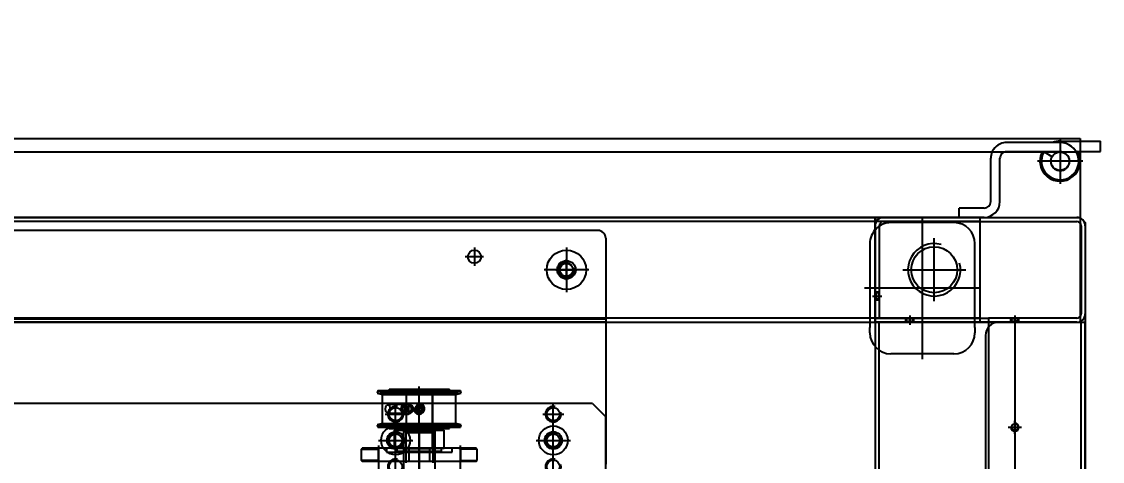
# Model space of a CAD drawing. Header units: inches. Extents: x 0 to 77285, y -118 to 40065.
# Drawn here: x 16660.3 to 17071.6, y 26152.5 to 26320.1 of the extents above; entities that cross this region are included whole.
import ezdxf

# ---------------------------------------------------------------- set-up
doc = ezdxf.new("R2010")
doc.units = ezdxf.units.IN
doc.header["$LTSCALE"] = 5
doc.header["$MEASUREMENT"] = 0
doc.layers.add('A', color=8, linetype='Continuous')
doc.styles.add('SCI', font='')
doc.styles.get('SCI').set_extended_font_data('Gulim')
doc.dimstyles.new('SCH', dxfattribs={"dimtxt": 2.5, "dimasz": 2, "dimexe": 1.25, "dimexo": 0.625, "dimtad": 1, "dimdec": 8, "dimtxsty": 'SCI', "dimcen": 2.5, "dimclrd": 4, "dimclre": 4, "dimclrt": 7, "dimadec": 8, "dimazin": 2, "dimtfac": 1, "dimtdec": 8, "dimtmove": 0, "dimatfit": 3, "dimfxl": 1, "dimarcsym": 0})

# ---------------------------------------------------------------- blocks, each defined once
blk = doc.blocks.new('A$Cc399747e')
at = {"ltscale": 5}
for p, q in [((218.29, 33), (218.29, 1419)), ((218.29, 1381), (218.29, 71)), ((219.89, 1381), (219.89, 71)), ((298.29, 71), (298.29, 1381)), ((245.09, 71), (245.09, 1111)), ((296.69, 1101), (296.69, 71)), ((255.09, 71), (255.09, 1096)), ((256.29, 76), (256.29, 151)), ((245.09, 113.5), (245.09, 108.5)), ((247.59, 111), (242.59, 111)), ((268.29, 83), (292.29, 83)), ((280.29, 85), (280.29, 31)), ((260.29, 73), (260.29, 75)), ((300.29, 75), (300.29, 73)), ((298.29, 71), (218.29, 71)), ((1611.29, 71), (220.29, 71)), ((220.29, 1), (220.29, 71)), ((260.29, 73), (260.29, 41)), ((1533.29, 71), (298.29, 71)), ((298.29, 71), (298.29, 31)), ((300.29, 41), (300.29, 73)), ((298.29, 69.4), (1533.29, 69.4)), ((275.79, 63), (275.79, 39)), ((258.29, 58), (302.29, 58)), ((415.79, 42.5), (415.79, 59.5)), ((415.79, 55), (415.79, 47)), ((287.79, 51), (263.79, 51)), ((407.29, 51), (424.29, 51)), ((419.79, 51), (411.79, 51)), ((220.29, 31), (218.29, 33)), ((268.29, 33), (292.29, 33)), ((1611.29, 31), (220.29, 31)), ((298.29, 32.6), (1533.29, 32.6)), ((298.29, 31), (1533.29, 31)), ((1611.29, 6), (220.29, 6)), ((1611.29, 1), (220.29, 1))]:
    blk.add_line(p, q, dxfattribs=at)
at = {"ltscale": 3}
blk.add_line((471.8, 903.5), (471.8, 95.5), dxfattribs=at)
for p, q in [((471.8, 110.1), (471.8, 149.5)), ((465.8, 147.5), (465.8, 112.37)), ((477.8, 112.37), (477.8, 147.5)), ((400.8, 142), (400.8, 107)), ((298.29, 31), (298.29, 131)), ((420.8, 130), (420.8, 122)), ((456.24, 118), (456.24, 131)), ((480.8, 130), (480.8, 122)), ((487.35, 118), (487.35, 131)), ((400.8, 39), (400.8, 125)), ((450.1, 124), (449.8, 123.7)), ((456.14, 123.7), (449.8, 123.7)), ((449.8, 123.7), (449.8, 119.3)), ((450.1, 124), (493.5, 124)), ((456.67, 124), (456.14, 123.7)), ((456.14, 119.3), (456.14, 123.7)), ((465.8, 124), (465.8, 120.1)), ((466.66, 111.5), (466.66, 124.5)), ((467.8, 124), (467.8, 119)), ((475.8, 119), (475.8, 124)), ((476.93, 111.5), (476.93, 124.5)), ((477.8, 120.1), (477.8, 124)), ((486.93, 124), (487.45, 123.7)), ((487.45, 123.7), (493.8, 123.7)), ((487.45, 119.3), (487.45, 123.7)), ((493.5, 124), (493.8, 123.7)), ((493.8, 123.7), (493.8, 119.3)), ((420.8, 122.5), (420.8, 109.5)), ((420.8, 120), (420.8, 112)), ((449.8, 119.3), (456.14, 119.3)), ((449.8, 119.3), (450.1, 119)), ((456.14, 119.3), (456.67, 119)), ((484.3, 120.5), (459.3, 120.5)), ((459.3, 120.5), (459.3, 119)), ((480.3, 120.1), (463.3, 120.1)), ((463.3, 120.1), (463.3, 119.1)), ((464.15, 120.5), (464.15, 120.1)), ((465.8, 120.1), (466.74, 119.15)), ((476.85, 119.15), (477.8, 120.1)), ((479.45, 120.1), (479.45, 120.5)), ((480.3, 119.1), (480.3, 120.1)), ((480.8, 122.5), (480.8, 109.5)), ((480.8, 120), (480.8, 112)), ((484.3, 119), (484.3, 120.5)), ((487.45, 119.3), (486.93, 119)), ((493.8, 119.3), (487.45, 119.3)), ((493.8, 119.3), (493.5, 119)), ((427.3, 116), (414.3, 116)), ((424.8, 116), (416.8, 116)), ((450.1, 119), (493.5, 119)), ((462.3, 119.1), (469, 119.1)), ((462.3, 119.1), (462.3, 119)), ((462.3, 119), (462.3, 112.1)), ((476.85, 119.15), (466.74, 119.15)), ((466.74, 119.15), (466.74, 113.05)), ((469, 119.1), (469, 119)), ((474.59, 119.1), (469, 119.1)), ((487.3, 116), (474.3, 116)), ((474.59, 119.1), (481.3, 119.1)), ((474.59, 119), (474.59, 119.1)), ((484.8, 116), (476.8, 116)), ((476.85, 113.05), (476.85, 119.15)), ((481.3, 119), (481.3, 119.1)), ((481.3, 112.1), (481.3, 119)), ((483.3, 111.5), (460.3, 111.5)), ((460.3, 111.5), (460.3, 111.02)), ((481.3, 112.1), (462.3, 112.1)), ((466.74, 113.05), (465.8, 112.1)), ((465.8, 112.37), (466.66, 111.5)), ((465.8, 112.37), (477.8, 112.37)), ((466.66, 111.5), (476.93, 111.5)), ((476.85, 113.05), (466.74, 113.05)), ((466.8, 111.5), (466.8, 96.5)), ((466.8, 98), (466.8, 111.5)), ((471.8, 112.25), (471.8, 95.75)), ((476.8, 96.5), (476.8, 111.5)), ((476.8, 98), (476.8, 111.5)), ((477.8, 112.1), (476.85, 113.05)), ((476.93, 111.5), (477.8, 112.37)), ((483.3, 111.02), (483.3, 111.5)), ((405.8, 102), (400.8, 107)), ((420.8, 110), (420.8, 102)), ((456.06, 111.02), (455.8, 110.05)), ((487.8, 110.05), (455.8, 110.05)), ((455.8, 110.05), (457.85, 109.5)), ((456.06, 111.02), (457.98, 110.5)), ((487.54, 111.02), (456.06, 111.02)), ((485.74, 109.5), (457.85, 109.5)), ((457.85, 109.5), (457.85, 98.5)), ((485.61, 110.5), (457.98, 110.5)), ((460.3, 111.02), (460.3, 110.5)), ((480.8, 110), (480.8, 102)), ((483.3, 110.5), (483.3, 111.02)), ((485.61, 110.5), (487.54, 111.02)), ((485.74, 109.5), (487.8, 110.05)), ((485.74, 109.5), (485.74, 98.5)), ((487.8, 110.05), (487.54, 111.02)), ((424.8, 106), (416.8, 106)), ((469.7, 104), (473.9, 104)), ((470.22, 104.37), (470.18, 104.1)), ((470.18, 104.1), (470.19, 103.83)), ((470.19, 103.83), (470.24, 103.56)), ((470.3, 104.63), (470.22, 104.37)), ((470.24, 103.56), (470.33, 103.31)), ((470.43, 104.87), (470.3, 104.63)), ((470.33, 103.31), (470.47, 103.07)), ((470.6, 105.09), (470.43, 104.87)), ((470.47, 103.07), (470.6, 102.91)), ((470.65, 105.15), (470.6, 105.09)), ((470.6, 102.91), (470.66, 102.85)), ((470.71, 105.2), (470.65, 105.15)), ((470.66, 102.85), (470.72, 102.79)), ((470.8, 105.27), (470.71, 105.2)), ((470.85, 105.32), (470.8, 105.27)), ((471.8, 105.15), (470.8, 104.58)), ((470.8, 103.42), (470.8, 104.58)), ((470.8, 103.42), (471.8, 102.85)), ((470.89, 105.34), (470.85, 105.32)), ((470.89, 105.34), (470.95, 105.38)), ((470.95, 105.38), (471.02, 105.42)), ((471.02, 105.42), (471.1, 105.46)), ((471.1, 105.46), (471.2, 105.51)), ((471.2, 105.51), (471.29, 105.54)), ((471.29, 105.54), (471.4, 105.57)), ((471.4, 105.57), (471.44, 105.58)), ((471.44, 105.58), (471.49, 105.59)), ((471.49, 105.59), (471.51, 105.59)), ((471.65, 105.61), (471.51, 105.59)), ((471.8, 105.62), (471.65, 105.61)), ((471.95, 105.61), (471.8, 105.62)), ((472.8, 104.58), (471.8, 105.15)), ((471.8, 102.85), (472.8, 103.42)), ((472.09, 105.59), (471.95, 105.61)), ((472.09, 105.59), (472.14, 105.58)), ((472.14, 105.58), (472.19, 105.57)), ((472.19, 105.57), (472.2, 105.57)), ((472.2, 105.57), (472.31, 105.54)), ((472.31, 105.54), (472.42, 105.5)), ((472.42, 105.5), (472.51, 105.46)), ((472.51, 105.46), (472.59, 105.41)), ((472.59, 105.41), (472.65, 105.38)), ((472.65, 105.38), (472.71, 105.34)), ((472.74, 105.32), (472.71, 105.34)), ((472.79, 105.28), (472.74, 105.32)), ((472.87, 105.21), (472.79, 105.28)), ((472.8, 103.42), (472.8, 104.58)), ((472.94, 105.15), (472.87, 105.21)), ((472.89, 102.8), (472.94, 102.85)), ((473, 105.09), (472.94, 105.15)), ((472.94, 102.85), (473, 102.91)), ((473.13, 104.93), (473, 105.09)), ((473, 102.91), (473.16, 103.13)), ((473.26, 104.69), (473.13, 104.93)), ((473.16, 103.13), (473.29, 103.37)), ((473.36, 104.44), (473.26, 104.69)), ((473.29, 103.37), (473.37, 103.63)), ((473.41, 104.17), (473.36, 104.44)), ((473.37, 103.63), (473.41, 103.9)), ((473.41, 103.9), (473.41, 104.17)), ((474.15, 104), (474.17, 104.26)), ((474.15, 103.93), (474.15, 104)), ((474.17, 103.79), (474.15, 103.93)), ((474.17, 104.26), (474.23, 104.51)), ((474.18, 103.7), (474.17, 103.79)), ((474.19, 103.65), (474.18, 103.7)), ((474.22, 103.51), (474.19, 103.65)), ((474.26, 103.39), (474.22, 103.51)), ((474.23, 104.51), (474.31, 104.74)), ((474.31, 103.26), (474.26, 103.39)), ((474.31, 104.74), (474.42, 104.96)), ((474.37, 103.14), (474.31, 103.26)), ((474.5, 102.92), (474.37, 103.14)), ((474.42, 104.96), (474.56, 105.16)), ((474.64, 102.74), (474.5, 102.92)), ((474.56, 105.16), (474.71, 105.33)), ((474.71, 105.33), (474.79, 105.41)), ((474.79, 105.41), (474.87, 105.47)), ((474.87, 105.47), (474.95, 105.53)), ((475.33, 105.63), (474.9, 105.02)), ((474.9, 102.98), (475.33, 102.37)), ((474.95, 105.53), (475.04, 105.57)), ((475.04, 105.57), (475.18, 105.61)), ((475.18, 105.61), (475.26, 105.62)), ((482.91, 105.62), (475.26, 105.62)), ((475.26, 105.62), (475.32, 105.62)), ((475.26, 105.62), (475.26, 105.62)), ((475.32, 105.62), (475.43, 105.58)), ((475.43, 105.58), (475.53, 105.5)), ((475.53, 105.5), (475.6, 105.38)), ((475.6, 105.38), (475.67, 105.23)), ((475.69, 102.87), (475.64, 102.69)), ((475.67, 105.23), (475.71, 105.05)), ((475.73, 103.07), (475.69, 102.87)), ((475.71, 105.05), (475.74, 104.82)), ((475.75, 103.29), (475.73, 103.07)), ((475.74, 104.82), (475.75, 104.7)), ((475.75, 104.7), (475.76, 104.57)), ((475.77, 103.52), (475.75, 103.29)), ((475.76, 104.57), (475.77, 104.44)), ((475.77, 104.44), (475.77, 104.3)), ((475.77, 104.3), (475.77, 104.03)), ((475.77, 104.03), (475.77, 103.9)), ((475.77, 103.9), (475.77, 103.76)), ((475.77, 103.76), (475.77, 103.52)), ((477.49, 106), (475.91, 106)), ((476.06, 104.58), (476.56, 105.15)), ((476.06, 103.42), (476.06, 104.58)), ((476.06, 104.58), (478.36, 104.58)), ((476.56, 102.85), (476.06, 103.42)), ((476.06, 103.42), (478.36, 103.42)), ((476.56, 105.15), (477.86, 105.15)), ((476.56, 105.15), (477.06, 104.58)), ((477.06, 103.42), (476.56, 102.85)), ((476.56, 102.85), (477.86, 102.85)), ((484.8, 106), (476.8, 106)), ((477.06, 104.58), (477.06, 103.42)), ((477.36, 104.58), (477.86, 105.15)), ((477.36, 103.42), (477.36, 104.58)), ((477.86, 102.85), (477.36, 103.42)), ((477.86, 105.15), (478.36, 104.58)), ((478.36, 103.42), (477.86, 102.85)), ((478.31, 105.28), (478.06, 105.63)), ((478.36, 103.42), (478.36, 104.58)), ((482.76, 105.59), (482.74, 105.58)), ((482.74, 105.58), (482.74, 105.58)), ((482.75, 105.57), (482.79, 105.54)), ((482.76, 105.59), (482.84, 105.61)), ((482.79, 105.54), (482.85, 105.5)), ((482.84, 105.61), (482.91, 105.62)), ((482.85, 105.5), (482.93, 105.46)), ((482.91, 105.62), (482.91, 105.62)), ((482.91, 105.62), (482.98, 105.61)), ((482.93, 105.46), (483.02, 105.41)), ((482.98, 105.61), (483.06, 105.59)), ((482.98, 103.9), (482.99, 104.17)), ((483.01, 103.63), (482.98, 103.9)), ((482.99, 104.17), (483.02, 104.44)), ((483.06, 103.37), (483.01, 103.63)), ((483.02, 105.41), (483.11, 105.38)), ((483.02, 104.44), (483.07, 104.69)), ((483.1, 105.58), (483.06, 105.59)), ((483.06, 105.59), (483.06, 105.59)), ((483.13, 103.13), (483.06, 103.37)), ((483.07, 104.69), (483.15, 104.93)), ((483.15, 105.57), (483.1, 105.58)), ((483.11, 105.38), (483.21, 105.34)), ((483.23, 102.91), (483.13, 103.13)), ((483.29, 105.54), (483.15, 105.57)), ((483.15, 104.93), (483.23, 105.09)), ((483.25, 105.32), (483.21, 105.34)), ((483.23, 105.09), (483.26, 105.15)), ((483.26, 102.85), (483.23, 102.91)), ((483.28, 105.28), (483.25, 105.32)), ((483.26, 105.15), (483.28, 105.21)), ((483.27, 102.8), (483.26, 102.85)), ((483.28, 105.25), (483.28, 105.28)), ((483.28, 105.21), (483.28, 105.25)), ((483.44, 105.51), (483.29, 105.54)), ((483.61, 105.46), (483.44, 105.51)), ((483.78, 105.42), (483.61, 105.46)), ((483.95, 105.38), (483.78, 105.42)), ((484.11, 105.34), (483.95, 105.38)), ((484.11, 105.34), (484.2, 105.32)), ((484.2, 105.32), (484.28, 105.27)), ((484.28, 105.27), (484.36, 105.2)), ((484.4, 102.85), (484.35, 102.79)), ((484.36, 105.2), (484.4, 105.15)), ((484.4, 105.15), (484.43, 105.09)), ((484.43, 102.91), (484.4, 102.85)), ((484.43, 105.09), (484.5, 104.87)), ((484.48, 103.07), (484.43, 102.91)), ((484.54, 103.31), (484.48, 103.07)), ((484.5, 104.87), (484.55, 104.63)), ((484.55, 103.34), (484.54, 103.31)), ((484.55, 104.63), (484.56, 104.57)), ((484.56, 103.43), (484.55, 103.34)), ((484.56, 104.57), (484.59, 104.37)), ((484.58, 103.56), (484.56, 103.43)), ((484.59, 103.7), (484.58, 103.56)), ((484.59, 104.37), (484.59, 104.31)), ((484.59, 104.31), (484.6, 104.1)), ((484.6, 103.83), (484.59, 103.7)), ((484.6, 104.1), (484.6, 103.83)), ((405.8, 102), (1442.8, 102)), ((470.72, 102.79), (470.8, 102.72)), ((470.8, 102.72), (470.86, 102.68)), ((470.86, 102.68), (470.89, 102.66)), ((470.94, 102.62), (470.89, 102.66)), ((471, 102.59), (470.94, 102.62)), ((471.08, 102.54), (471, 102.59)), ((471.18, 102.5), (471.08, 102.54)), ((471.28, 102.46), (471.18, 102.5)), ((471.4, 102.43), (471.28, 102.46)), ((471.41, 102.43), (471.4, 102.43)), ((471.45, 102.42), (471.41, 102.43)), ((471.51, 102.41), (471.45, 102.42)), ((471.51, 102.41), (471.65, 102.39)), ((471.65, 102.39), (471.79, 102.38)), ((471.79, 102.38), (471.94, 102.39)), ((471.94, 102.39), (472.09, 102.41)), ((472.11, 102.41), (472.09, 102.41)), ((472.15, 102.42), (472.11, 102.41)), ((472.2, 102.43), (472.15, 102.42)), ((472.3, 102.46), (472.2, 102.43)), ((472.4, 102.49), (472.3, 102.46)), ((472.49, 102.54), (472.4, 102.49)), ((472.58, 102.58), (472.49, 102.54)), ((472.65, 102.62), (472.58, 102.58)), ((472.71, 102.66), (472.65, 102.62)), ((472.71, 102.66), (472.74, 102.68)), ((472.74, 102.68), (472.8, 102.73)), ((472.8, 102.73), (472.89, 102.8)), ((474.79, 102.59), (474.64, 102.74)), ((474.94, 102.48), (474.79, 102.59)), ((475.08, 102.41), (474.94, 102.48)), ((475.23, 102.38), (475.08, 102.41)), ((475.26, 102.38), (475.23, 102.38)), ((475.35, 102.39), (475.26, 102.38)), ((475.26, 102.38), (482.91, 102.38)), ((475.41, 102.41), (475.35, 102.39)), ((475.47, 102.45), (475.41, 102.41)), ((475.52, 102.49), (475.47, 102.45)), ((475.56, 102.55), (475.52, 102.49)), ((475.61, 102.62), (475.56, 102.55)), ((475.64, 102.69), (475.61, 102.62)), ((475.91, 102), (477.49, 102)), ((478.06, 102.37), (478.31, 102.72)), ((482.74, 102.42), (482.74, 102.42)), ((482.74, 102.42), (482.76, 102.41)), ((482.79, 102.46), (482.75, 102.43)), ((482.76, 102.41), (482.76, 102.41)), ((482.84, 102.39), (482.76, 102.41)), ((482.84, 102.49), (482.79, 102.46)), ((482.92, 102.54), (482.84, 102.49)), ((482.91, 102.38), (482.84, 102.39)), ((482.92, 102.38), (482.91, 102.38)), ((483, 102.58), (482.92, 102.54)), ((482.99, 102.39), (482.92, 102.38)), ((483.06, 102.41), (482.99, 102.39)), ((483.1, 102.62), (483, 102.58)), ((483.06, 102.41), (483.09, 102.42)), ((483.09, 102.42), (483.13, 102.43)), ((483.21, 102.66), (483.1, 102.62)), ((483.13, 102.43), (483.15, 102.43)), ((483.15, 102.43), (483.31, 102.46)), ((483.21, 102.66), (483.25, 102.68)), ((483.25, 102.68), (483.28, 102.73)), ((483.28, 102.75), (483.27, 102.8)), ((483.28, 102.73), (483.28, 102.75)), ((483.31, 102.46), (483.47, 102.5)), ((483.47, 102.5), (483.64, 102.54)), ((483.64, 102.54), (483.81, 102.59)), ((483.81, 102.59), (483.96, 102.62)), ((483.96, 102.62), (484.11, 102.66)), ((484.19, 102.68), (484.11, 102.66)), ((484.27, 102.72), (484.19, 102.68)), ((484.35, 102.79), (484.27, 102.72)), ((457.85, 98.5), (455.8, 97.95)), ((487.8, 97.95), (455.8, 97.95)), ((455.8, 97.95), (456.06, 96.98)), ((457.98, 97.5), (456.06, 96.98)), ((487.54, 96.98), (456.06, 96.98)), ((485.74, 98.5), (457.85, 98.5)), ((485.61, 97.5), (457.98, 97.5)), ((460.3, 97.5), (460.3, 96.98)), ((460.3, 96.98), (460.3, 96.5)), ((483.3, 96.5), (460.3, 96.5)), ((467.3, 97.5), (466.8, 98)), ((476.8, 98), (466.8, 98)), ((467.3, 97.5), (476.3, 97.5)), ((476.8, 98), (476.3, 97.5)), ((483.3, 96.98), (483.3, 97.5)), ((483.3, 96.5), (483.3, 96.98)), ((487.54, 96.98), (485.61, 97.5)), ((487.8, 97.95), (485.74, 98.5)), ((487.54, 96.98), (487.8, 97.95)), ((221.49, 71), (255.09, 71)), ((243.59, 71), (243.86, 70.73)), ((243.59, 71), (243.59, 69.4)), ((243.86, 70.73), (246.32, 70.73)), ((243.86, 70.73), (243.86, 69.67)), ((245.09, 68.4), (245.09, 72)), ((246.59, 71), (246.32, 70.73)), ((246.32, 70.73), (246.32, 69.67)), ((246.59, 71), (246.59, 69.4)), ((255.09, 69.4), (255.09, 71)), ((255.09, 71), (298.29, 71)), ((1573.29, 71), (258.29, 71)), ((258.29, 71), (258.29, 31)), ((283.59, 71), (283.86, 70.73)), ((283.59, 71), (283.59, 69.4)), ((283.86, 70.73), (286.32, 70.73)), ((283.86, 70.73), (283.86, 69.67)), ((285.09, 68.4), (285.09, 72)), ((286.59, 71), (286.32, 70.73)), ((286.32, 70.73), (286.32, 69.67)), ((286.59, 71), (286.59, 69.4)), ((298.29, 71), (298.29, 69.4)), ((400.8, 71), (1040.8, 71)), ((218.29, 34.2), (218.29, 67.8)), ((219.89, 34.2), (219.89, 67.8)), ((221.49, 69.4), (255.09, 69.4)), ((243.86, 69.67), (243.59, 69.4)), ((243.86, 69.67), (246.32, 69.67)), ((246.32, 69.67), (246.59, 69.4)), ((298.29, 69.4), (255.09, 69.4)), ((258.29, 69.4), (1573.29, 69.4)), ((283.86, 69.67), (283.59, 69.4)), ((283.86, 69.67), (286.32, 69.67)), ((286.32, 69.67), (286.59, 69.4)), ((296.69, 34.2), (296.69, 69.4)), ((296.69, 69.4), (298.29, 69.4)), ((298.29, 69.4), (298.29, 31)), ((298.29, 34.2), (298.29, 69.4)), ((400.8, 69.8), (1040.8, 69.8)), ((296.69, 62.5), (296.96, 62.23)), ((296.69, 62.5), (298.29, 62.5)), ((296.96, 59.77), (296.96, 62.23)), ((296.96, 62.23), (298.02, 62.23)), ((298.02, 62.23), (298.29, 62.5)), ((298.02, 59.77), (298.02, 62.23)), ((299.29, 61), (295.69, 61)), ((296.69, 59.5), (296.96, 59.77)), ((296.69, 59.5), (298.29, 59.5)), ((296.96, 59.77), (298.02, 59.77)), ((298.02, 59.77), (298.29, 59.5)), ((450.8, 42.5), (450.8, 49.5)), ((447.3, 46), (454.3, 46)), ((403.8, 36), (1037.8, 36)), ((295.09, 32.6), (221.49, 32.6)), ((295.09, 31), (221.49, 31)), ((256.79, 31), (266.29, 31)), ((258.29, 32.6), (1573.29, 32.6)), ((258.29, 31), (1573.29, 31)), ((266.29, 31), (266.29, 27.5)), ((250.79, 25), (250.79, 8.5)), ((254.29, 25), (254.29, 8.5)), ((256.79, 27.5), (266.29, 27.5)), ((227.89, 0.95), (227.89, 18.25)), ((219.24, 9.6), (236.54, 9.6)), ((212.54, 5.95), (212.54, 1.95)), ((221.8, 5.95), (212.54, 5.95)), ((221.17, 5.95), (221.65, 6.21)), ((227.89, 6), (248.29, 6)), ((234.01, 6), (230.99, 7.77)), ((227.89, 1.95), (212.54, 1.95)), ((227.89, 2.5), (248.29, 2.5))]:
    blk.add_line(p, q)
for centre, radius in [((420.8, 126), 2.5), ((480.8, 126), 2.5), ((420.8, 116), 5.5), ((420.8, 116), 3.3), ((480.8, 116), 5.5), ((480.8, 116), 3.3), ((420.8, 116), 2.58), ((420.8, 116), 2.5), ((480.8, 116), 2.58), ((480.8, 116), 2.5), ((420.8, 106), 2.5), ((480.8, 106), 2.5), ((471.8, 104), 1.25), ((471.8, 104), 1), ((244.43, 70.64), 0.25), ((415.79, 51), 3.5), ((450.8, 46), 2.5), ((227.89, 9.6), 3.5)]:
    blk.add_circle(centre, radius)
at = {"ltscale": 5}
for centre, radius in [((245.09, 111), 1.23), ((275.79, 51), 8.75), ((415.79, 51), 7.5), ((415.79, 51), 2.58), ((415.79, 51), 2.5)]:
    blk.add_circle(centre, radius, dxfattribs=at)
for centre, radius, start, end in [((420.8, 126), 3, 255, 195), ((480.8, 126), 3, 255, 195), ((420.8, 116), 3, 255, 195), ((480.8, 116), 3, 255, 195), ((420.8, 106), 3, 255, 195), ((480.8, 106), 3, 255, 195), ((471.8, 104), 2, 345, 285), ((471.8, 104), 1.57, 345, 285), ((251.29, 76), 5, 270, 0), ((221.49, 67.8), 3.2, 90, 180), ((221.49, 67.8), 1.6, 90, 180), ((403.8, 39), 3, 180, 270), ((221.49, 34.2), 3.2, 180, 270), ((221.49, 34.2), 1.6, 180, 270), ((295.09, 34.2), 3.2, 270, 0), ((295.09, 34.2), 1.6, 270, 0), ((256.79, 25), 6, 90, 180), ((256.79, 25), 2.5, 90, 180), ((227.89, 9.6), 7.65, 331.9275, 208.4977), ((227.89, 9.6), 7.1, 329.533, 270), ((227.89, 9.6), 3.6, 329.533, 270), ((248.29, 8.5), 6, 270, 0), ((248.29, 8.5), 2.5, 270, 0), ((227.89, 9.6), 7.65, 270, 291.8587)]:
    blk.add_arc(centre, radius, start, end)
for centre, radius, start, end in [((245.09, 111), 1.5, 0, 270), ((268.29, 75), 8, 90, 180), ((292.29, 75), 8, 0, 90), ((275.79, 51), 10, 255, 195), ((415.79, 51), 3, 255, 195), ((268.29, 41), 8, 180, 270), ((292.29, 41), 8, 270, 0)]:
    blk.add_arc(centre, radius, start, end, dxfattribs=at)
for centre, major_axis in [((475.26, 104), (0, 1.25)), ((475.91, 104), (0, 2)), ((476.56, 104), (0, 1)), ((477.49, 104), (0, 2)), ((477.86, 104), (0, 1.57))]:
    blk.add_ellipse(centre, major_axis=major_axis, ratio=0.5)
blk = doc.blocks.new('*D366')
at = {"color": 4, "lineweight": -2, "transparency": 16777216}
for p, q in [((12554.65, 23925.55), (12554.65, 28076.14)), ((17979.65, 23925.05), (17979.65, 28076.14)), ((12714.65, 27976.14), (17819.65, 27976.14))]:
    blk.add_line(p, q, dxfattribs=at)
at = {"color": 4, "transparency": 16777216}
for points in [[(12714.65, 28002.81), (12714.65, 27949.48), (12554.65, 27976.14)], [(17819.65, 28002.81), (17819.65, 27949.48), (17979.65, 27976.14)]]:
    blk.add_solid(points, dxfattribs=at)
at = {"layer": 'Defpoints', "color": 0, "transparency": 16777216}
for p in [(17979.65, 27976.14), (12554.65, 23875.55), (17979.65, 23875.05)]:
    blk.add_point(p, dxfattribs=at)
at = {"color": 7, "transparency": 16777216, "insert": (15267.15, 28128.81), "char_height": 200, "attachment_point": 5, "style": 'SCI'}
blk.add_mtext('5425', dxfattribs=at)
blk = doc.blocks.new('*D367')
at = {"color": 4, "lineweight": -2, "transparency": 16777216}
for p, q in [((12554.65, 23925.55), (12554.65, 29140.68)), ((21064.65, 23433.05), (21064.65, 29140.68)), ((12714.65, 29040.68), (20904.65, 29040.68))]:
    blk.add_line(p, q, dxfattribs=at)
at = {"color": 4, "transparency": 16777216}
for points in [[(12714.65, 29067.34), (12714.65, 29014.01), (12554.65, 29040.68)], [(20904.65, 29067.34), (20904.65, 29014.01), (21064.65, 29040.68)]]:
    blk.add_solid(points, dxfattribs=at)
at = {"layer": 'Defpoints', "color": 0, "transparency": 16777216}
for p in [(21064.65, 29040.68), (12554.65, 23875.55), (21064.65, 23383.05)]:
    blk.add_point(p, dxfattribs=at)
at = {"color": 7, "transparency": 16777216, "insert": (16809.65, 29193.47), "char_height": 200, "attachment_point": 5, "style": 'SCI'}
blk.add_mtext('8510', dxfattribs=at)
blk = doc.blocks.new('*D374')
at = {"color": 4, "lineweight": -2, "transparency": 16777216}
for p, q in [((12554.65, 23925.55), (12554.65, 30215.88)), ((37924.65, 23433.05), (37924.65, 30215.88)), ((12714.65, 30115.88), (37764.65, 30115.88))]:
    blk.add_line(p, q, dxfattribs=at)
at = {"color": 4, "transparency": 16777216}
for points in [[(12714.65, 30142.54), (12714.65, 30089.21), (12554.65, 30115.88)], [(37764.65, 30142.54), (37764.65, 30089.21), (37924.65, 30115.88)]]:
    blk.add_solid(points, dxfattribs=at)
at = {"layer": 'Defpoints', "color": 0, "transparency": 16777216}
for p in [(37924.65, 30115.88), (12554.65, 23875.55), (37924.65, 23383.05)]:
    blk.add_point(p, dxfattribs=at)
at = {"color": 7, "transparency": 16777216, "insert": (25239.65, 30268.54), "char_height": 200, "attachment_point": 5, "style": 'SCI'}
blk.add_mtext('25370', dxfattribs=at)

msp = doc.modelspace()

# ---------------------------------------------------------------- block references
at = {"layer": 'A', "rotation": 180}
msp.add_blockref('A$Cc399747e', (17283.44187244, 26276.55060516), dxfattribs=at)

# ---------------------------------------------------------------- dimensions: what is measured, and where the dimension line sits
for base, p2, picture, middle in [((37924.649780898, 30115.8761734788), (37924.649780898, 23383.0504762948), '*D374', (25239.649780898, 30268.5392893244)), ((21064.649780898, 29040.6754827387), (21064.649780898, 23383.0504762948), '*D367', (16809.649780898, 29193.4717543765)), ((17979.649780898, 27976.1433020648), (17979.649780898, 23875.0504762948), '*D366', (15267.149780898, 28128.8064179103))]:
    dim = msp.add_linear_dim(base=base, p1=(12554.649780898, 23875.5504762968), p2=p2, dimstyle='SCH', override={"dimscale": 80})
    dim.commit()
    dim.dimension.update_dxf_attribs({"geometry": picture, "text_midpoint": middle})

doc.saveas('drawing.dxf')
